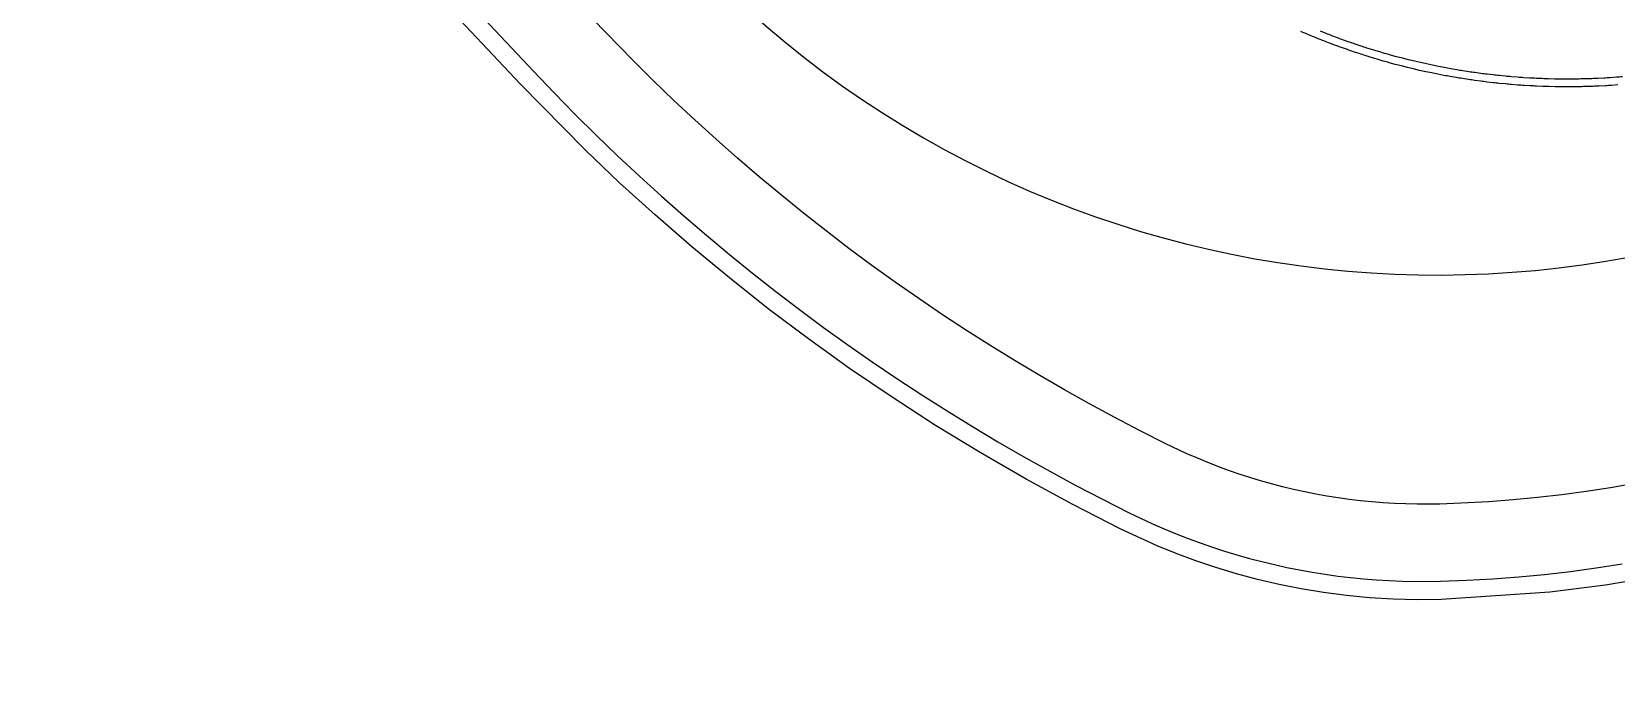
# Model space of a CAD drawing. Extents: x 527 to 614, y 487 to 635.
# Drawn here: x 594.606 to 597.581, y 512.033 to 513.262 of the extents above; entities that cross this region are included whole.
import ezdxf

# ---------------------------------------------------------------- set-up
doc = ezdxf.new("R2010")
doc.units = 0
doc.header["$MEASUREMENT"] = 0
doc.layers.add('1', color=4, linetype='Continuous')
doc.layers.add('204', color=7, linetype='Continuous')

# ---------------------------------------------------------------- blocks, each defined once
blk = doc.blocks.new('55')
at = {"layer": '204', "color": 4, "linetype": 'Continuous'}
for points in [[(-1.378593, -0.078208, -0.00000051), (-1.413388, -0.1156)], [(-1.448182, -0.152991, -0.00000042), (-1.482977, -0.190382)], [(-1.517772, -0.227774, -0.00000034), (-1.552567, -0.265165)], [(-1.587362, -0.302557, -0.00000025), (-1.622158, -0.339948)], [(-1.656953, -0.37734, -0.00000016), (-1.691748, -0.414732)], [(-1.726544, -0.452123, -0.00000007), (-1.76134, -0.489515)], [(-1.865726, -0.60169, 0.00000006), (-1.900522, -0.639082)], [(-1.935318, -0.676474, 0.00000005), (-1.970113, -0.713866)], [(-2.004909, -0.751257, 0.00000005), (-2.039704, -0.788649)], [(-2.0745, -0.826041, 0.00000005), (-2.109295, -0.863433)], [(-2.144091, -0.900825, 0.00000005), (-2.178886, -0.938217)], [(-2.213682, -0.975608, 0.00000005), (-2.248478, -1.013)], [(-2.283273, -1.050392, 0.00000005), (-2.318069, -1.087784)], [(-2.352864, -1.125176, 0.00000005), (-2.38766, -1.162568)], [(-2.422455, -1.19996, 0.00000005), (-2.45725, -1.237351)], [(-2.492046, -1.274743, 0.00000005), (-2.526841, -1.312135)], [(-2.561637, -1.349527, 0.00000005), (-2.596432, -1.386919)], [(-2.631228, -1.424311, 0.00000005), (-2.666023, -1.461703)], [(-2.700818, -1.499095, 0.00000005), (-2.735614, -1.536487)], [(-2.770409, -1.573879, 0.00000005), (-2.805205, -1.611271)], [(-2.84, -1.648663, 0.00000005), (-2.874795, -1.686055)], [(-2.909591, -1.723447, 0.00000005), (-2.944386, -1.760839)], [(-2.979181, -1.798231, 0.00000005), (-3.013977, -1.835623)], [(-3.048772, -1.873015, 0.00000005), (-3.083567, -1.910407)], [(-3.118363, -1.947799, 0.00000005), (-3.153158, -1.985191)], [(-3.187953, -2.022583, 0.00000005), (-3.222749, -2.059975)], [(-3.257544, -2.097367, 0.00000005), (-3.292339, -2.134759)], [(-3.327135, -2.172151, 0.00000005), (-3.36193, -2.209543)], [(-3.396725, -2.246935, 0.00000005), (-3.43152, -2.284328)], [(-3.466316, -2.32172, 0.00000005), (-3.501111, -2.359112)], [(-3.535906, -2.396504, 0.00000005), (-3.570701, -2.433896)], [(-3.605496, -2.471288, 0.00000005), (-3.640292, -2.50868)], [(-3.675087, -2.546073, 0.00000005), (-3.709882, -2.583465)], [(-3.744677, -2.620857, 0.00000005), (-3.779472, -2.658249)], [(-3.814267, -2.695641, 0.00000005), (-3.849063, -2.733033)], [(-3.883858, -2.770426, 0.00000005), (-3.918653, -2.807818)], [(-3.953448, -2.84521, 0.00000005), (-3.988243, -2.882602)], [(-4.023038, -2.919995, 0.00000005), (-4.057833, -2.957387)], [(-4.092628, -2.994779, 0.00000005), (-4.127423, -3.032171)], [(-4.162218, -3.069564, 0.00000005), (-4.197014, -3.106956)], [(-4.231809, -3.144348, 0.00000005), (-4.266604, -3.18174)], [(-4.301399, -3.219133, 0.00000005), (-4.336194, -3.256525)], [(-4.370989, -3.293917, 0.00000005), (-4.405784, -3.33131)], [(-4.440579, -3.368702, 0.00000005), (-4.475374, -3.406094)], [(-4.510169, -3.443487, 0.00000005), (-4.544964, -3.480879)], [(-4.579759, -3.518271, 0.00000005), (-4.614554, -3.555664)], [(-4.649349, -3.593056, 0.00000005), (-4.684144, -3.630448)], [(-4.718938, -3.667841, 0.00000005), (-4.753733, -3.705233)], [(-4.788528, -3.742626, 0.00000005), (-4.823323, -3.780018)], [(-4.858118, -3.81741, 0.00000005), (-4.892913, -3.854803)], [(-4.927708, -3.892195, 0.00000006), (-4.962503, -3.929588)], [(-4.997298, -3.96698, 0.00000006), (-5.032093, -4.004373), (-5.066888, -4.041765, 0.00000006), (-5.101682, -4.079158), (-5.136476, -4.116549, 0.00000006), (-5.171272, -4.153943), (-5.206071, -4.19134, 0.00000005), (-5.240862, -4.228728), (-5.275639, -4.266101, 0.00000006), (-5.310451, -4.303513), (-5.345316, -4.340981, 0.00000005), (-5.380041, -4.378298), (-5.414557, -4.415391, 0.00000008), (-5.44963, -4.453083), (-5.485522, -4.491655, -0.00000005), (-5.51922, -4.527868), (-5.549684, -4.560606, 0.00000062), (-5.588809, -4.602653), (-5.649071, -4.667417, 0.00000318), (-5.727989, -4.752233)], [(-0.88808, 0.413868, -0.00000008), (-0.936805, 0.361503)], [(-0.98553, 0.309139, -0.00000008), (-1.034255, 0.256774)], [(-1.082979, 0.204409, -0.00000006), (-1.131704, 0.152045)], [(-1.180429, 0.09968, -0.00000004), (-1.229154, 0.047316)], [(-1.277879, -0.005049, -0.00000003), (-1.326604, -0.057414)], [(-1.667679, -0.423967, 0.00000004), (-1.716404, -0.476332)], [(-1.765129, -0.528696, 0.00000005), (-1.813854, -0.581061)], [(-1.862579, -0.633426, 0.00000006), (-1.911304, -0.685791)], [(-1.960029, -0.738156, 0.00000006), (-2.008754, -0.79052)], [(-2.057479, -0.842885, 0.00000006), (-2.106204, -0.89525)], [(-2.154929, -0.947615, 0.00000006), (-2.203654, -0.99998)], [(-2.252379, -1.052345, 0.00000006), (-2.301104, -1.10471)], [(-2.349829, -1.157075, 0.00000006), (-2.398553, -1.20944)], [(-2.447278, -1.261805, 0.00000006), (-2.496003, -1.31417)], [(-2.544728, -1.366535, 0.00000006), (-2.593453, -1.4189)], [(-2.642177, -1.471265, 0.00000006), (-2.690902, -1.52363)], [(-2.739627, -1.575995, 0.00000006), (-2.788352, -1.62836)], [(-2.837076, -1.680725, 0.00000006), (-2.885801, -1.73309)], [(-2.934526, -1.785455, 0.00000006), (-2.983251, -1.83782)], [(-3.031975, -1.890185, 0.00000006), (-3.0807, -1.94255)], [(-3.129424, -1.994915, 0.00000006), (-3.178149, -2.04728)], [(-3.226874, -2.099646, 0.00000006), (-3.275598, -2.152011)], [(-3.324323, -2.204376, 0.00000006), (-3.373047, -2.256741)], [(-3.421772, -2.309106, 0.00000006), (-3.470497, -2.361471)], [(-3.519221, -2.413837, 0.00000006), (-3.567946, -2.466202)], [(-3.61667, -2.518567, 0.00000006), (-3.665395, -2.570932)], [(-3.714119, -2.623298, 0.00000006), (-3.762844, -2.675663)], [(-3.811568, -2.728028, 0.00000006), (-3.860293, -2.780394)], [(-3.909017, -2.832759, 0.00000006), (-3.957741, -2.885124)], [(-4.006466, -2.93749, 0.00000006), (-4.05519, -2.989855)], [(-4.103915, -3.04222, 0.00000006), (-4.152639, -3.094586)], [(-4.201363, -3.146951, 0.00000006), (-4.250088, -3.199317)], [(-4.298812, -3.251682, 0.00000006), (-4.347536, -3.304048)], [(-4.39626, -3.356413, 0.00000006), (-4.444985, -3.408778)], [(-4.493709, -3.461144, 0.00000006), (-4.542433, -3.513509)], [(-4.591158, -3.565875, 0.00000006), (-4.639882, -3.61824)], [(-4.688606, -3.670606, 0.00000006), (-4.73733, -3.722972)], [(-4.786055, -3.775338, 0.00000007), (-4.834778, -3.827703)], [(-4.883501, -3.880067, 0.00000007), (-4.932227, -3.932434)], [(-4.980957, -3.984806, 0.00000006), (-5.029675, -4.037165), (-5.078374, -4.089504, 0.00000007), (-5.127123, -4.141896), (-5.175946, -4.194368, 0.00000008), (-5.224571, -4.246628), (-5.272906, -4.298575, 0.00000013), (-5.32202, -4.35136), (-5.372281, -4.405377, 0.00000015), (-5.419468, -4.456092), (-5.462129, -4.501941, 0.00000026), (-5.516918, -4.560825), (-5.601305, -4.651521, 0.00000027), (-5.711819, -4.770296)], [(-5.017383, -6.909265), (-5.029107, -6.910095, -0.00232998), (-5.040844, -6.910817), (-5.052592, -6.911428, -0.00231994), (-5.064348, -6.911932), (-5.07611, -6.912324, -0.00231194), (-5.087874, -6.912609), (-5.099639, -6.912783, -0.00230917), (-5.111401, -6.91285), (-5.123159, -6.912805, -0.00231084), (-5.134909, -6.912653), (-5.146648, -6.91239, -0.0023171), (-5.158376, -6.91202), (-5.170087, -6.911539, -0.00232829), (-5.18178, -6.91095), (-5.193452, -6.91025, -0.00234288), (-5.205102, -6.909444), (-5.216733, -6.908527, -0.00232357), (-5.228349, -6.907505), (-5.239951, -6.906373, -0.0023048), (-5.25154, -6.905136), (-5.263115, -6.90379, -0.00231776), (-5.274676, -6.902337), (-5.286223, -6.900775, -0.00232001), (-5.297756, -6.899107), (-5.309276, -6.897329, -0.00232313), (-5.320782, -6.895445), (-5.332274, -6.893451, -0.00232394), (-5.343752, -6.89135), (-5.355216, -6.889139, -0.00232329), (-5.366667, -6.886822), (-5.378103, -6.884394, -0.00232101), (-5.389526, -6.88186), (-5.400934, -6.879214, -0.00231691), (-5.412329, -6.876462), (-5.423711, -6.873599, -0.00231219), (-5.435077, -6.870629), (-5.446421, -6.867549, -0.00233437), (-5.45774, -6.864363), (-5.469026, -6.861069, -0.00234523), (-5.480281, -6.857671), (-5.491502, -6.854166, -0.00232995), (-5.502688, -6.850559), (-5.513837, -6.846846, -0.00232498), (-5.524949, -6.843032), (-5.53602, -6.839114, -0.00232018), (-5.547051, -6.835096), (-5.558038, -6.830976, -0.00231838), (-5.568982, -6.826757), (-5.579879, -6.822437, -0.00231877), (-5.590729, -6.81802), (-5.60153, -6.813503, -0.00232175), (-5.612281, -6.808891)], [(-5.008538, -6.894021, -0.00235376), (-5.020106, -6.894936), (-5.031689, -6.89574, -0.00232886), (-5.043285, -6.896439), (-5.054892, -6.897027, -0.00231884), (-5.066506, -6.89751), (-5.078125, -6.897883, -0.00231083), (-5.089747, -6.898149), (-5.101369, -6.898306, -0.002308), (-5.112989, -6.898357), (-5.124603, -6.898298, -0.00230956), (-5.13621, -6.898134), (-5.147806, -6.897859, -0.00231566), (-5.15939, -6.897479), (-5.170958, -6.896989, -0.00232664), (-5.182508, -6.896393), (-5.194037, -6.895688, -0.002341), (-5.205545, -6.894877), (-5.217033, -6.893957, -0.00232213), (-5.228506, -6.892934), (-5.239966, -6.891802, -0.0023038), (-5.251413, -6.890566), (-5.262846, -6.889222, -0.00231662), (-5.274265, -6.887774), (-5.285671, -6.886217, -0.00231887), (-5.297063, -6.884555), (-5.308442, -6.882785, -0.00232194), (-5.319807, -6.88091), (-5.331158, -6.878927, -0.00232273), (-5.342495, -6.876838), (-5.353819, -6.874641, -0.00232206), (-5.365129, -6.872338), (-5.376425, -6.869926, -0.00231975), (-5.387708, -6.867409), (-5.398977, -6.864783, -0.00231564), (-5.410232, -6.862051), (-5.421475, -6.859209, -0.00231088), (-5.432701, -6.856262), (-5.443906, -6.853206, -0.00233295), (-5.455085, -6.850046), (-5.466232, -6.84678, -0.00234403), (-5.477347, -6.843411), (-5.488428, -6.839936, -0.00232895), (-5.499475, -6.83636), (-5.510484, -6.83268, -0.0023241), (-5.521456, -6.828901), (-5.532388, -6.825019, -0.0023193), (-5.54328, -6.821038), (-5.554129, -6.816956, -0.0023174), (-5.564934, -6.812777), (-5.575694, -6.808498, -0.00231759)]]:
    blk.add_lwpolyline(points, format="xyb", dxfattribs=at)
blk.add_arc((-5.356541, -5.334711), 1.931332, 221.0175, 306.39584, dxfattribs=at)
blk = doc.blocks.new('VANGUARD')
at = {"layer": '1', "color": 3, "linetype": 'Continuous'}
for points in [[(67.816, 9.0337), (67.8578, 8.9903), (67.8997, 8.947), (67.9415, 8.9035), (67.9832, 8.8601), (68.025, 8.8166), (68.0667, 8.7731), (68.1084, 8.7296), (68.1501, 8.686), (68.1917, 8.6425), (68.2333, 8.5988), (68.2749, 8.5552), (68.3165, 8.5115), (68.358, 8.4679), (68.3995, 8.4241), (68.4409, 8.3804), (68.4824, 8.3366), (68.5238, 8.2928), (68.5651, 8.249), (68.6478, 8.1612)], [(68.6228, 8.1377), (68.5922, 8.1702), (68.5616, 8.2028), (68.5309, 8.2353), (68.5002, 8.2677), (68.4696, 8.3002), (68.4388, 8.3327), (68.4081, 8.3651), (68.3774, 8.3975), (68.3466, 8.43), (68.3159, 8.4624), (68.2851, 8.4947), (68.2543, 8.5271), (68.2235, 8.5595), (68.1926, 8.5918), (68.1618, 8.6241), (68.1309, 8.6564), (68.1, 8.6887), (68.0691, 8.721), (68.0073, 8.7855)], [(69.8346, 7.462), (69.7865, 7.4863), (69.7388, 7.5112), (69.6915, 7.5368), (69.6445, 7.5631), (69.5979, 7.59), (69.5517, 7.6176), (69.5059, 7.6459), (69.4605, 7.6748), (69.4155, 7.7043), (69.3709, 7.7345), (69.3268, 7.7653), (69.2831, 7.7967), (69.2399, 7.8288), (69.1971, 7.8615), (69.1548, 7.8948), (69.113, 7.9286), (69.0716, 7.9631), (69.0308, 7.9981), (68.9905, 8.0338), (68.9506, 8.07), (68.9113, 8.1067), (68.8725, 8.144), (68.8343, 8.1819), (68.7594, 8.2592)], [(68.6478, 8.1612), (68.6864, 8.1208), (68.7256, 8.0809), (68.7654, 8.0415), (68.8057, 8.0027), (68.8466, 7.9645), (68.888, 7.9269), (68.9299, 7.8899), (68.9724, 7.8534), (69.0154, 7.8176), (69.0589, 7.7824), (69.1028, 7.7478), (69.1473, 7.7138), (69.1923, 7.6805), (69.2377, 7.6478), (69.2836, 7.6158), (69.3299, 7.5844), (69.3767, 7.5537), (69.4239, 7.5237), (69.4715, 7.4943), (69.5195, 7.4656), (69.568, 7.4376), (69.6168, 7.4103), (69.666, 7.3837), (69.7656, 7.3325)], [(69.7503, 7.3017), (69.6603, 7.3478), (69.5722, 7.3957), (69.4863, 7.4453), (69.4024, 7.4965), (69.3207, 7.5493), (69.2412, 7.6034), (69.1638, 7.6588), (69.0885, 7.7154), (69.0155, 7.7732), (68.9447, 7.8319), (68.876, 7.8916), (68.8095, 7.9521), (68.7451, 8.0133), (68.6228, 8.1377)], [(70.7144, 7.3873), (70.6691, 7.3794), (70.6236, 7.3724), (70.578, 7.3662), (70.5324, 7.361), (70.4866, 7.3566), (70.4407, 7.3531), (70.3489, 7.3488)], [(70.3504, 7.2039), (70.3993, 7.2057), (70.4481, 7.2085), (70.4969, 7.2122), (70.5456, 7.2168), (70.5941, 7.2224), (70.6426, 7.2289), (70.6909, 7.2364)], [(71.9395, 7.7811), (71.8401, 7.7002), (71.7378, 7.6252), (71.6332, 7.5561), (71.5267, 7.4931), (71.4188, 7.4361), (71.31, 7.385), (71.2007, 7.3398), (71.0913, 7.3003), (70.9821, 7.2665), (70.8737, 7.2381), (70.7662, 7.2149), (70.6599, 7.1966), (70.5552, 7.1832), (70.3514, 7.1694)], [(70.3489, 7.3488), (70.3276, 7.3485), (70.3063, 7.3485), (70.285, 7.349), (70.2638, 7.3499), (70.2425, 7.3511), (70.2213, 7.3529), (70.2002, 7.355), (70.179, 7.3575), (70.158, 7.3604), (70.137, 7.3638), (70.116, 7.3675), (70.0952, 7.3717), (70.0744, 7.3763), (70.0537, 7.3813), (70.0331, 7.3866), (70.0126, 7.3924), (69.9923, 7.3986), (69.9721, 7.4052), (69.952, 7.4121), (69.932, 7.4195), (69.9122, 7.4272), (69.8925, 7.4354), (69.873, 7.4439), (69.8346, 7.462)], [(69.7656, 7.3325), (69.7873, 7.322), (69.8093, 7.3119), (69.8315, 7.3022), (69.8538, 7.293), (69.8764, 7.2842), (69.8991, 7.2758), (69.9219, 7.2679), (69.9449, 7.2604), (69.9681, 7.2534), (69.9914, 7.2468), (70.0148, 7.2407), (70.0383, 7.2351), (70.0619, 7.2299), (70.0857, 7.2251), (70.1095, 7.2209), (70.1334, 7.2171), (70.1573, 7.2137), (70.1814, 7.2109), (70.2054, 7.2085), (70.2295, 7.2065), (70.2537, 7.2051), (70.2779, 7.2041), (70.3021, 7.2035), (70.3504, 7.2039)], [(70.3514, 7.1694), (70.3061, 7.169), (70.2613, 7.1702), (70.2171, 7.1729), (70.1735, 7.1771), (70.1307, 7.1826), (70.0885, 7.1896), (70.0472, 7.1978), (70.0068, 7.2072), (69.9673, 7.2178), (69.9286, 7.2295), (69.891, 7.2422), (69.8543, 7.2558), (69.8186, 7.2703), (69.7503, 7.3017)]]:
    blk.add_lwpolyline(points, dxfattribs=at)
at = {"layer": '1'}
blk.add_blockref('55', (75.7004, 15.0449), dxfattribs=at)

msp = doc.modelspace()

# ---------------------------------------------------------------- block references
at = {"layer": '1'}
msp.add_blockref('VANGUARD', (526.9005, 505.0267), dxfattribs=at)

doc.saveas('drawing.dxf')
